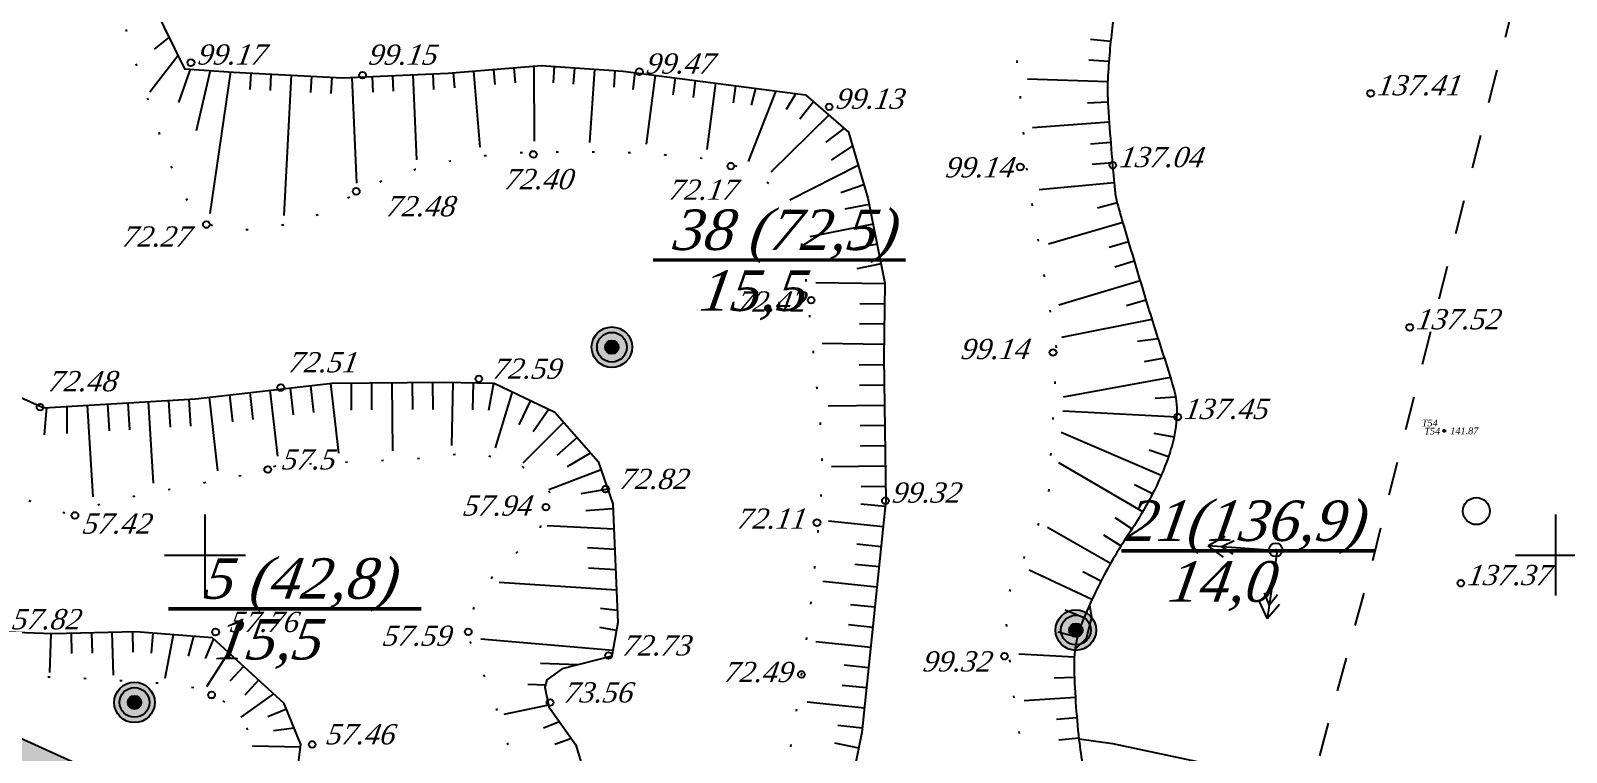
# Model space of a CAD drawing. Header units: millimetres. Extents: x 1400 to 4853, y -623 to 1865.
# Drawn here: x 3012.6 to 3080.8, y 1664.5 to 1696.6 of the extents above; entities that cross this region are included whole.
import ezdxf
from ezdxf.enums import TextEntityAlignment as Align

# ---------------------------------------------------------------- set-up
doc = ezdxf.new("R2010")
doc.units = ezdxf.units.MM
doc.set_wipeout_variables(frame=1)
doc.linetypes.add('ADOT1', pattern=[1.6, 0.1, -1.5])
doc.linetypes.add('AHIDDEN2', pattern=[3, 1.5, -1.5])
for name, color, linetype in [('01_Горизонт_44', 7, 'Continuous'), ('01_Горизонт_58', 7, 'Continuous'), ('01_Горизонт_72', 7, 'Continuous'), ('01_Горизонт_86', 7, 'Continuous'), ('01_Північ', 7, 'Continuous'), ('02_Горизонт_100', 7, 'Continuous'), ('02_Горизонт_112', 7, 'Continuous'), ('CONT-MNR', 7, 'Continuous'), ('NOMERA', 7, 'Continuous'), ('ВЫСОТЫ', 7, 'Continuous'), ('кресты', 7, 'Continuous'), ('НАДЗЕМКА', 7, 'Continuous'), ('НОМЕРА', 7, 'Continuous'), ('ПИКЕТЫ', 7, 'Continuous'), ('РАСТИТ', 7, 'Continuous'), ('Скважины', 7, 'Continuous'), ('ТОЧКИ', 7, 'Continuous')]:
    doc.layers.add(name, color=color, linetype=linetype)
doc.styles.add('russ', font='timesi.ttf')
doc.styles.add('universw', font='timesi.ttf', dxfattribs={"oblique": 10})

# ---------------------------------------------------------------- blocks, each defined once
blk = doc.blocks.new('A$C29341465')
at = {"color": 0, "linetype": 'ByBlock', "lineweight": -2}
for p, q in [((0.5, 1.2), (0, 1.2)), ((1.2, 2), (1.2, 2.5)), ((1.2, 0.5), (1.2, 0)), ((2, 1.2), (2.5, 1.2))]:
    blk.add_line(p, q, dxfattribs=at)
blk.add_circle((1.2, 1.2), 0.75, dxfattribs=at)
blk = doc.blocks.new('point_s')
at = {"color": 0, "xscale": 0.2, "yscale": 0.2, "zscale": 0.2}
blk.add_blockref('A$C29341465', (-0.25, -0.25), dxfattribs=at)
at = {"layer": 'NOMERA', "color": 1, "style": 'russ'}
blk.add_attdef('NN', text='', height=1, dxfattribs=at).set_placement((-2.16, 0.35), align=Align.BOTTOM_CENTER)
at = {"layer": 'ВЫСОТЫ', "color": 1, "style": 'russ'}
blk.add_attdef('H_VER', (0.88, -0.52), '', height=1, dxfattribs=at)
at = {"layer": 'ВЫСОТЫ', "color": 0, "style": 'russ'}
blk.add_attdef('H_ZEM', (1.19, -1.98), '', height=1, dxfattribs=at)
at = {"layer": 'НОМЕРА', "color": 1, "linetype": 'Continuous', "style": 'russ'}
blk.add_attdef('NAZV', text='', height=1, dxfattribs=at).set_placement((-0.62, -0.07), align=Align.MIDDLE_RIGHT)
at = {"layer": 'ТОЧКИ', "style": 'russ'}
for tag, p in [('T_ST--T_OR', (-0.02, -4.67)), ('H_ST-I-Z', (-0.02, -7.21)), ('S-G_UG-V_UG-V', (0.02, -9.54))]:
    blk.add_attdef(tag, text='', height=1, dxfattribs=at).set_placement(p, align=Align.CENTER)
blk = doc.blocks.new('108')
at = {"color": 0, "linetype": 'Continuous', "lineweight": 0}
blk.add_wipeout([(0.51, -0.12), (0.52, -0.06), (0.52, -0.01), (0.52, 0.05), (0.51, 0.1), (0.5, 0.15), (0.48, 0.2), (0.45, 0.25), (0.42, 0.3), (0.39, 0.34), (0.35, 0.38), (0.31, 0.42), (0.26, 0.45), (0.22, 0.47), (0.17, 0.49), (0.11, 0.51), (0.06, 0.52), (0.01, 0.52), (-0.05, 0.52), (-0.1, 0.51), (-0.15, 0.5), (-0.21, 0.48), (-0.25, 0.45), (-0.3, 0.42), (-0.34, 0.39), (-0.38, 0.35), (-0.42, 0.31), (-0.45, 0.26), (-0.47, 0.22), (-0.49, 0.17), (-0.51, 0.11), (-0.52, 0.06), (-0.52, 0.01), (-0.52, -0.05), (-0.51, -0.1), (-0.5, -0.15), (-0.48, -0.21), (-0.45, -0.25), (-0.42, -0.3), (-0.39, -0.34), (-0.35, -0.38), (-0.31, -0.42), (-0.27, -0.45), (-0.22, -0.47), (-0.17, -0.49), (-0.12, -0.51), (-0.06, -0.52), (-0.01, -0.52), (0.05, -0.52), (0.1, -0.51), (0.15, -0.5), (0.2, -0.48), (0.25, -0.45), (0.3, -0.42), (0.34, -0.39), (0.38, -0.35), (0.42, -0.31), (0.45, -0.27), (0.47, -0.22), (0.49, -0.17)], dxfattribs=at)
at = {"linetype": 'Continuous'}
h = blk.add_hatch(color=0, dxfattribs=at)
edge = h.paths.add_edge_path()
edge.add_arc((0, 0), 0.0196, 0, 360)
at = {"color": 0, "linetype": 'Continuous'}
for radius in [0.5, 0.0196]:
    blk.add_circle((0, 0), radius, dxfattribs=at)
blk = doc.blocks.new('115_3')
at = {"color": 0, "linetype": 'Continuous'}
for p, q in [((0, 0), (5.1, 0)), ((3.22, 0.49), (4.1, 0)), ((3.22, -0.49), (4.1, 0)), ((3.91, 0.76), (5.1, 0)), ((3.91, -0.76), (5.1, 0))]:
    blk.add_line(p, q, dxfattribs=at)
blk = doc.blocks.new('372')
blk.add_circle((0, 0), 1)
blk = doc.blocks.new('368')
at = {"color": 0, "linetype": 'Continuous'}
blk.add_blockref('372', (0, 0), dxfattribs=at)

msp = doc.modelspace()

# ---------------------------------------------------------------- hatches: boundary and pattern name
at = {"linetype": 'Continuous', "lineweight": 50}
msp.add_hatch(color=4, dxfattribs=at).paths.add_polyline_path([(3008.2543, 1666.9347), (3008.2723, 1662.4107), (3012.0793, 1659.5427), (3015.6073, 1654.6827), (3021.5683, 1657.4997), (3017.1733, 1662.8937)])
at = {"layer": 'Скважины', "linetype": 'Continuous'}
for color, points in [(3, [(3039.3317, 1682.5509, 1), (3037.5317, 1682.5509, 1)]), (3, [(3038.7317, 1682.5509, 1), (3038.1317, 1682.5509, 1)]), (0, [(3059.9395, 1669.9742, 1), (3058.1395, 1669.9742, 1)]), (7, [(3059.3395, 1669.9742, 1), (3058.7395, 1669.9742, 1)]), (5, [(3018.1295, 1666.7602, 1), (3016.3295, 1666.7602, 1)]), (5, [(3016.9295, 1666.7602, 1), (3017.5295, 1666.7602, 1)])]:
    msp.add_hatch(color=color, dxfattribs=at).paths.add_polyline_path(points)

# ---------------------------------------------------------------- linework, layer by layer
at = {"color": 3, "linetype": 'Continuous'}
msp.add_lwpolyline([(3008.2543, 1666.9347), (3008.2723, 1662.4107), (3012.0793, 1659.5427), (3015.6073, 1654.6827), (3021.5683, 1657.4997), (3017.1733, 1662.8937), (3008.2543, 1666.9347)], dxfattribs=at)
at = {"layer": '01_Горизонт_44', "linetype": 'Continuous'}
for p, q in [((3013.5101, 1669.815), (3013.4475, 1668.0931)), ((3014.4166, 1669.8316), (3014.4388, 1668.9319)), ((3015.3231, 1669.854), (3015.3453, 1668.9543)), ((3016.2296, 1669.8763), (3016.2768, 1667.9645)), ((3017.1361, 1669.8987), (3017.1583, 1668.999)), ((3018.0404, 1669.8418), (3017.9687, 1668.9447)), ((3018.9444, 1669.7695), (3018.5832, 1667.8225)), ((3019.8483, 1669.6973), (3019.619, 1668.8127)), ((3020.736, 1669.5879), (3020.3665, 1668.7056)), ((3021.4043, 1668.9751), (3020.4291, 1667.4547)), ((3022.0727, 1668.3622), (3021.4645, 1667.6989)), ((3022.7411, 1667.7494), (3022.1328, 1667.086)), ((3023.4094, 1667.1366), (3021.9594, 1666.1049)), ((3023.979, 1666.4549), (3023.1465, 1666.113)), ((3024.3235, 1665.616), (3023.397, 1665.503)), ((3024.6028, 1664.7686), (3022.4732, 1664.8215))]:
    msp.add_line(p, q, dxfattribs=at)
at = {"layer": '01_Горизонт_44', "linetype": 'Continuous', "flags": 128}
msp.add_lwpolyline([(3018.6345, 1640.2031), (3020.5868, 1641.5014), (3021.6929, 1642.9901), (3022.799, 1646.2158), (3022.889, 1651.1803), (3022.9467, 1654.2346), (3023.9271, 1659.5364), (3024.6192, 1664.8958), (3023.874, 1666.7106), (3020.69, 1669.63), (3017.2832, 1669.9023), (3013.6037, 1669.8116), (3011.1053, 1669.9023), (3008.3798, 1670.8555), (3005.8815, 1672.2626)], dxfattribs=at)
at = {"layer": '01_Горизонт_44', "linetype": 'ADOT1', "flags": 128}
msp.add_lwpolyline([(3004.6096, 1670.447), (3006.6991, 1668.6314), (3008.6978, 1667.8598), (3013.8308, 1667.9052), (3018.9185, 1667.5875), (3020.7809, 1667.2697), (3022.2799, 1665.5449), (3022.1436, 1661.2782), (3020.8669, 1653.8787), (3019.9957, 1648.2923), (3019.3422, 1644.8824), (3018.2701, 1643.5772), (3016.8249, 1642.5743)], dxfattribs=at)
at = {"layer": '01_Горизонт_44', "color": 7, "linetype": 'Continuous'}
for centre in [(3020.8333, 1669.8897), (3020.6533, 1667.0921), (3025.1203, 1664.8947)]:
    msp.add_circle(centre, 0.15, dxfattribs=at)
at = {"layer": '01_Горизонт_58', "color": 0, "linetype": 'Continuous'}
for p, q in [((3022.3463, 1680.5316), (3022.4815, 1679.3393)), ((3023.245, 1680.6335), (3023.5764, 1677.7108)), ((3024.1438, 1680.7354), (3024.279, 1679.543)), ((3025.0426, 1680.8373), (3025.1778, 1679.6449)), ((3025.9414, 1680.9392), (3026.293, 1677.837)), ((3026.8454, 1680.9549), (3026.8564, 1679.7549)), ((3027.7499, 1680.9632), (3027.7609, 1679.7632)), ((3028.6544, 1680.9715), (3028.6821, 1677.9486)), ((3029.5589, 1680.9797), (3029.5699, 1679.7798)), ((3030.4633, 1680.988), (3030.4743, 1679.7881)), ((3031.3678, 1680.9854), (3031.3093, 1678.1776)), ((3032.2721, 1680.9666), (3032.2471, 1679.7669)), ((3033.1764, 1680.9478), (3032.9567, 1679.7356)), ((3033.9962, 1680.5708), (3033.2487, 1678.075)), ((3013.3281, 1679.8661), (3013.2155, 1678.6573)), ((3014.231, 1679.9197), (3014.2263, 1678.7173)), ((3015.134, 1679.9733), (3015.3757, 1675.9029)), ((3016.0369, 1680.027), (3016.108, 1678.8291)), ((3016.9398, 1680.0806), (3017.011, 1678.8827)), ((3017.8428, 1680.1342), (3018.0584, 1676.5037)), ((3018.7457, 1680.1879), (3018.8168, 1678.99)), ((3019.6486, 1680.2415), (3019.7198, 1679.0436)), ((3020.5487, 1680.3278), (3020.919, 1677.0617)), ((3021.4475, 1680.4297), (3021.5827, 1679.2374)), ((3034.8136, 1680.1833), (3034.2995, 1679.099)), ((3036.3008, 1679.2133), (3034.4847, 1677.3891)), ((3035.6309, 1679.7958), (3034.9396, 1678.7955)), ((3036.8968, 1678.5329), (3035.9941, 1677.7422)), ((3037.4928, 1677.8524), (3036.4468, 1677.2254)), ((3037.9557, 1677.095), (3035.6334, 1676.2055)), ((3038.2483, 1676.2391), (3037.053, 1676.026)), ((3038.4785, 1675.3714), (3037.2813, 1675.281)), ((3038.5187, 1674.4678), (3035.5531, 1674.6171)), ((3038.559, 1673.5642), (3037.3546, 1673.6359)), ((3038.5992, 1672.6605), (3037.3948, 1672.7336)), ((3038.6395, 1671.7569), (3033.423, 1672.0923)), ((3038.6797, 1670.8533), (3037.9253, 1670.9354)), ((3038.6373, 1669.9553), (3037.8994, 1670.0896)), ((3038.4753, 1669.0654), (3032.6161, 1669.5698)), ((3036.926, 1668.4341), (3035.2656, 1668.4832)), ((3035.4775, 1667.5257), (3034.7059, 1667.5553)), ((3035.6196, 1666.6422), (3033.6321, 1666.2234)), ((3036.1119, 1665.8902), (3035.3923, 1665.6096)), ((3036.6323, 1665.1504), (3035.8983, 1664.8903))]:
    msp.add_line(p, q, dxfattribs=at)
at = {"layer": '01_Горизонт_58', "color": 0, "linetype": 'ADOT1', "flags": 128}
msp.add_lwpolyline([(3016.3038, 1588.8576), (3016.7209, 1591.913), (3018.0834, 1597.4128), (3019.6981, 1603.2652), (3020.3098, 1605.3485), (3022.8759, 1613.9555), (3024.7229, 1619.5617), (3025.8595, 1626.8), (3027.2858, 1633.8589), (3028.8486, 1640.7425), (3032.1966, 1651.0716), (3033.3332, 1655.6843), (3034.1147, 1660.0841), (3034.2567, 1663.5614), (3033.1214, 1667.0736), (3031.9848, 1669.8412), (3032.411, 1671.3314), (3033.4056, 1672.7507), (3035.1815, 1674.241), (3035.6788, 1676.0861), (3034.258, 1677.4344), (3032.1979, 1677.8602), (3029.7116, 1677.5763), (3023.6023, 1677.2924), (3022.1105, 1676.8667), (3016.9957, 1675.8732), (3014.1369, 1675.1751), (3011.4374, 1676.0976), (3008.4538, 1678.7233), (3006.1096, 1681.7748), (3003.6232, 1686.8842), (3001.9893, 1689.9357), (2996.697, 1699.4449), (2994.921, 1702.3544), (2995.4181, 1707.5487)], dxfattribs=at)
at = {"layer": '01_Горизонт_58', "color": 0, "linetype": 'Continuous', "flags": 128}
msp.add_lwpolyline([(3011.4216, 1680.6588), (3013.2053, 1679.8588), (3019.9399, 1680.2588), (3026.0124, 1680.9472), (3031.004, 1680.993), (3033.2021, 1680.9472), (3035.904, 1679.6663), (3037.8274, 1677.4705), (3038.4685, 1675.5948), (3038.7035, 1670.319), (3038.4288, 1668.8094), (3036.2306, 1668.2604), (3035.5437, 1667.7572), (3035.4521, 1667.437), (3035.6353, 1666.5678), (3036.8259, 1664.8751), (3037.6069, 1662.2583), (3037.4237, 1660.4285), (3032.2957, 1640.9091), (3031.2703, 1636.8545), (3028.7175, 1623.2279), (3024.9007, 1609.2169), (3019.6975, 1596.7844)], dxfattribs=at)
at = {"layer": '01_Горизонт_58', "color": 7, "linetype": 'Continuous'}
for centre in [(3032.5213, 1681.1457), (3023.7232, 1680.7553), (3013.0363, 1679.8827), (3023.1463, 1677.1137), (3038.1553, 1676.2437), (3014.5843, 1675.0737), (3035.5033, 1675.4397), (3032.0533, 1669.8957), (3038.2873, 1668.8457), (3035.6863, 1666.7547)]:
    msp.add_circle(centre, 0.15, dxfattribs=at)
at = {"layer": '01_Горизонт_72', "linetype": 'Continuous'}
for p, q in [((3018.769, 1696.3274), (3018.0964, 1695.7973)), ((3019.1661, 1695.5194), (3017.9035, 1693.8841)), ((3019.6964, 1694.9096), (3019.1868, 1693.4222)), ((3020.5945, 1694.847), (3019.9738, 1692.1733)), ((3033.1775, 1694.8966), (3033.2343, 1694.2301)), ((3034.0745, 1694.9731), (3034.1314, 1694.3066)), ((3034.9715, 1695.0496), (3034.986, 1691.7056)), ((3035.8692, 1695.0378), (3035.8183, 1694.3037)), ((3036.7673, 1694.9755), (3036.7164, 1694.2414)), ((3037.6655, 1694.9132), (3037.4386, 1691.6437)), ((3038.5636, 1694.8509), (3038.5123, 1694.1117)), ((3021.4925, 1694.7844), (3020.5715, 1688.4995)), ((3022.3915, 1694.7353), (3022.3536, 1694.0078)), ((3023.2905, 1694.6885), (3023.2527, 1693.961)), ((3024.1896, 1694.6417), (3023.865, 1688.4034)), ((3025.0886, 1694.595), (3025.0508, 1693.8675)), ((3025.9877, 1694.5482), (3025.9498, 1693.8207)), ((3026.8869, 1694.541), (3027.0886, 1689.8461)), ((3027.7863, 1694.5797), (3027.8158, 1693.893)), ((3028.6858, 1694.6183), (3028.7153, 1693.9316)), ((3029.5852, 1694.657), (3029.7474, 1690.8829)), ((3030.4846, 1694.6956), (3030.5141, 1694.0089)), ((3031.3835, 1694.7437), (3031.4403, 1694.0771)), ((3032.2805, 1694.8202), (3032.5683, 1691.4449)), ((3039.4585, 1694.7563), (3039.3597, 1694.001)), ((3040.3511, 1694.6397), (3039.9501, 1691.5716)), ((3041.2438, 1694.523), (3041.1451, 1693.7676)), ((3042.1365, 1694.4063), (3042.0377, 1693.6509)), ((3043.0292, 1694.2896), (3042.6438, 1691.3414)), ((3043.9218, 1694.173), (3043.8231, 1693.4176)), ((3045.7072, 1693.9396), (3044.4795, 1690.8106)), ((3044.8145, 1694.0563), (3044.6231, 1693.313)), ((3046.5998, 1693.8229), (3046.1686, 1693.111)), ((3048.0614, 1692.869), (3045.4993, 1690.3324)), ((3047.3814, 1693.4589), (3046.7832, 1692.682)), ((3048.7415, 1692.2791), (3047.9388, 1691.6585)), ((3049.1213, 1691.4964), (3048.1713, 1690.8662)), ((3049.3748, 1690.6325), (3046.3317, 1689.0851)), ((3049.6283, 1689.7687), (3048.5989, 1689.4088)), ((3049.8572, 1688.8988), (3048.7842, 1688.684)), ((3050.0339, 1688.016), (3047.2262, 1687.4539)), ((3050.2106, 1687.1333), (3049.1377, 1686.9185)), ((3050.3874, 1686.2505), (3049.3144, 1686.0357)), ((3050.5567, 1685.3671), (3047.4922, 1685.4136)), ((3050.5431, 1684.4669), (3049.4503, 1684.4835)), ((3050.5294, 1683.5668), (3049.4367, 1683.5833)), ((3050.5158, 1682.6666), (3047.767, 1682.7083)), ((3050.5115, 1681.7664), (3049.4174, 1681.7498)), ((3050.5252, 1680.8663), (3049.431, 1680.8497)), ((3050.5388, 1679.9661), (3048.046, 1679.9283)), ((3050.5525, 1679.0659), (3049.4584, 1679.0493)), ((3050.5662, 1678.1658), (3049.472, 1678.1492)), ((3050.5798, 1677.2656), (3048.1929, 1677.2294)), ((3050.5935, 1676.3654), (3049.4994, 1676.3488)), ((3050.5757, 1675.4667), (3049.4949, 1675.5786)), ((3050.4829, 1674.5712), (3048.0589, 1674.8222)), ((3050.3902, 1673.6757), (3049.3094, 1673.7876)), ((3050.2975, 1672.7802), (3049.2167, 1672.8922)), ((3050.2047, 1671.8848), (3047.8025, 1672.1335)), ((3050.112, 1670.9893), (3049.0312, 1671.1012)), ((3050.0193, 1670.0938), (3048.9385, 1670.2057)), ((3049.9266, 1669.1983), (3047.4872, 1669.4509)), ((3049.8338, 1668.3028), (3048.753, 1668.4148)), ((3049.7411, 1667.4074), (3048.6603, 1667.5193)), ((3049.6484, 1666.5119), (3047.113, 1666.7744)), ((3049.5556, 1665.6164), (3048.4748, 1665.7283)), ((3049.3951, 1664.7313), (3048.3409, 1664.9457))]:
    msp.add_line(p, q, dxfattribs=at)
at = {"layer": '01_Горизонт_72', "linetype": 'Continuous', "flags": 128}
msp.add_lwpolyline([(3014.2618, 1706.9786), (3015.0959, 1706.0739), (3015.8371, 1704.9756), (3016.6524, 1702.162), (3018.0955, 1697.6979), (3019.4576, 1694.9263), (3021.6267, 1694.7751), (3026.4695, 1694.5231), (3031.1609, 1694.7247), (3035.2975, 1695.0774), (3038.9296, 1694.8255), (3047.0261, 1693.7672), (3048.943, 1692.1042), (3049.8006, 1689.1814), (3050.5573, 1685.4019), (3050.5068, 1682.076), (3050.6031, 1675.7317), (3049.5355, 1665.4219), (3047.6849, 1656.3209), (3046.8975, 1653.3009)], dxfattribs=at)
at = {"layer": '01_Горизонт_72', "color": 7, "linetype": 'Continuous'}
for centre in [(3019.7371, 1695.1986), (3039.651, 1694.7969), (3027.3598, 1694.6413), (3048.0844, 1693.2325), (3034.9448, 1691.1209), (3043.7147, 1690.6003), (3027.0773, 1689.4774), (3020.4236, 1688.0001), (3047.2821, 1684.6424), (3050.5819, 1675.7244), (3047.5426, 1674.7513), (3046.8495, 1668.0053)]:
    msp.add_circle(centre, 0.15, dxfattribs=at)
at = {"layer": '01_Горизонт_86', "linetype": 'Continuous'}
for p, q in [((3018.769, 1696.3274), (3018.0964, 1695.7973)), ((3019.1661, 1695.5194), (3017.9035, 1693.8841)), ((3019.6964, 1694.9096), (3019.1868, 1693.4222)), ((3020.5945, 1694.847), (3019.9738, 1692.1733)), ((3033.1775, 1694.8966), (3033.2343, 1694.2301)), ((3034.0745, 1694.9731), (3034.1314, 1694.3066)), ((3034.9715, 1695.0496), (3034.986, 1691.7056)), ((3035.8692, 1695.0378), (3035.8183, 1694.3037)), ((3036.7673, 1694.9755), (3036.7164, 1694.2414)), ((3037.6655, 1694.9132), (3037.4386, 1691.6437)), ((3038.5636, 1694.8509), (3038.5123, 1694.1117)), ((3021.4925, 1694.7844), (3020.5715, 1688.4995)), ((3022.3915, 1694.7353), (3022.3536, 1694.0078)), ((3023.2905, 1694.6885), (3023.2527, 1693.961)), ((3024.1896, 1694.6417), (3023.865, 1688.4034)), ((3025.0886, 1694.595), (3025.0508, 1693.8675)), ((3025.9877, 1694.5482), (3025.9498, 1693.8207)), ((3026.8869, 1694.541), (3027.0886, 1689.8461)), ((3027.7863, 1694.5797), (3027.8158, 1693.893)), ((3028.6858, 1694.6183), (3028.7153, 1693.9316)), ((3029.5852, 1694.657), (3029.7474, 1690.8829)), ((3030.4846, 1694.6956), (3030.5141, 1694.0089)), ((3031.3835, 1694.7437), (3031.4403, 1694.0771)), ((3032.2805, 1694.8202), (3032.5683, 1691.4449)), ((3039.4585, 1694.7563), (3039.3597, 1694.001)), ((3040.3511, 1694.6397), (3039.9501, 1691.5716)), ((3041.2438, 1694.523), (3041.1451, 1693.7676)), ((3042.1365, 1694.4063), (3042.0377, 1693.6509)), ((3043.0292, 1694.2896), (3042.6438, 1691.3414)), ((3043.9218, 1694.173), (3043.8231, 1693.4176)), ((3045.7072, 1693.9396), (3044.4795, 1690.8106)), ((3044.8145, 1694.0563), (3044.6231, 1693.313)), ((3046.5998, 1693.8229), (3046.1686, 1693.111)), ((3048.0614, 1692.869), (3045.4993, 1690.3324)), ((3047.3814, 1693.4589), (3046.7832, 1692.682)), ((3048.7415, 1692.2791), (3047.9388, 1691.6585)), ((3049.1213, 1691.4964), (3048.1713, 1690.8662)), ((3049.3748, 1690.6325), (3046.3317, 1689.0851)), ((3049.6283, 1689.7687), (3048.5989, 1689.4088)), ((3049.8572, 1688.8988), (3048.7842, 1688.684)), ((3050.0339, 1688.016), (3047.2262, 1687.4539)), ((3050.2106, 1687.1333), (3049.1377, 1686.9185)), ((3050.3874, 1686.2505), (3049.3144, 1686.0357)), ((3050.5567, 1685.3671), (3047.4922, 1685.4136)), ((3050.5431, 1684.4669), (3049.4503, 1684.4835)), ((3050.5294, 1683.5668), (3049.4367, 1683.5833)), ((3050.5158, 1682.6666), (3047.767, 1682.7083)), ((3050.5115, 1681.7664), (3049.4174, 1681.7498)), ((3050.5252, 1680.8663), (3049.431, 1680.8497)), ((3050.5388, 1679.9661), (3048.046, 1679.9283)), ((3050.5525, 1679.0659), (3049.4584, 1679.0493)), ((3050.5662, 1678.1658), (3049.472, 1678.1492)), ((3050.5798, 1677.2656), (3048.1929, 1677.2294)), ((3050.5935, 1676.3654), (3049.4994, 1676.3488)), ((3050.5757, 1675.4667), (3049.4949, 1675.5786)), ((3050.4829, 1674.5712), (3048.0589, 1674.8222)), ((3050.3902, 1673.6757), (3049.3094, 1673.7876)), ((3050.2975, 1672.7802), (3049.2167, 1672.8922)), ((3050.2047, 1671.8848), (3047.8025, 1672.1335)), ((3050.112, 1670.9893), (3049.0312, 1671.1012)), ((3050.0193, 1670.0938), (3048.9385, 1670.2057)), ((3049.9266, 1669.1983), (3047.4872, 1669.4509)), ((3049.8338, 1668.3028), (3048.753, 1668.4148)), ((3049.7411, 1667.4074), (3048.6603, 1667.5193)), ((3049.6484, 1666.5119), (3047.113, 1666.7744)), ((3049.5556, 1665.6164), (3048.4748, 1665.7283)), ((3049.3951, 1664.7313), (3048.3409, 1664.9457))]:
    msp.add_line(p, q, dxfattribs=at)
at = {"layer": '01_Горизонт_86', "linetype": 'Continuous', "flags": 128}
msp.add_lwpolyline([(3014.2618, 1706.9786), (3015.0959, 1706.0739), (3015.8371, 1704.9756), (3016.6524, 1702.162), (3018.0955, 1697.6979), (3019.4576, 1694.9263), (3021.6267, 1694.7751), (3026.4695, 1694.5231), (3031.1609, 1694.7247), (3035.2975, 1695.0774), (3038.9296, 1694.8255), (3047.0261, 1693.7672), (3048.943, 1692.1042), (3049.8006, 1689.1814), (3050.5573, 1685.4019), (3050.5068, 1682.076), (3050.6031, 1675.7317), (3049.5355, 1665.4219), (3047.6849, 1656.3209), (3046.8975, 1653.3009)], dxfattribs=at)
at = {"layer": '01_Горизонт_86', "linetype": 'ADOT1', "flags": 128}
msp.add_lwpolyline([(3044.3426, 1653.7807, 0.0020134), (3044.7007, 1655.312, 0.0089126), (3044.774, 1655.6597, 0.0048449), (3045.8016, 1661.2952, 0.0050339), (3046.6831, 1666.7378, 0.0183134), (3047.7093, 1675.7081, 0.0439116), (3047.6697, 1679.4794, 0.0003073), (3047.5293, 1680.8953, 0.0001973), (3047.3083, 1683.1, 0.000379), (3047.1646, 1684.5175, 0.0002643), (3046.956, 1686.5494, 0.0905494), (3046.3364, 1688.6763, 0.1225295), (3045.2647, 1689.9284, 0.0745393), (3043.9445, 1690.5995, 0.0582693), (3042.0936, 1690.9844, 0.0051551), (3040.0301, 1691.1463, 0.0102771), (3038.993, 1691.1956, 0.0067247), (3036.4878, 1691.2293, 0.0090382), (3034.6239, 1691.1956, 0.0202118), (3032.9071, 1691.0639, 0.0183197), (3031.03, 1690.7732, 0.0277738), (3029.6292, 1690.4218, 0.0213223), (3027.8589, 1689.7877, 0.0531839), (3026.5811, 1689.1014, -0.0509763), (3025.2515, 1688.3797, -0.0411602), (3024.4086, 1688.1068, -0.023055), (3022.8555, 1687.8166, -0.0749534), (3021.0907, 1687.8359, -0.1437747), (3020.2482, 1688.2389, -0.0807594), (3019.5872, 1689.0599, -0.0431692), (3018.7683, 1690.8436, -0.0064624), (3017.5098, 1694.5037, -0.0125972), (3016.9361, 1696.4049, -0.0048742), (3016.3235, 1698.7253, 0.0049618), (3015.7213, 1701.0046, 0.0091363), (3014.8568, 1703.9393, 0.0755264), (3014.693, 1704.2735, 0.0018486), (3014.5758, 1704.4412, 0.0010531), (3014.3684, 1704.7344, 0.0007081), (3014.2993, 1704.8313, 0.00018), (3014.0267, 1705.2123, 0.0492161), (3013.7312, 1705.5493, 0.0324442), (3013.2066, 1705.9803)], format="xyb", dxfattribs=at)
at = {"layer": '01_Горизонт_86', "color": 7, "linetype": 'Continuous'}
for centre in [(3019.7371, 1695.1986), (3039.651, 1694.7969), (3027.3598, 1694.6413), (3048.0844, 1693.2325), (3034.9448, 1691.1209), (3043.7147, 1690.6003), (3027.0773, 1689.4774), (3020.4236, 1688.0001), (3047.2821, 1684.6424), (3050.5819, 1675.7244), (3047.5426, 1674.7513), (3046.8495, 1668.0053)]:
    msp.add_circle(centre, 0.15, dxfattribs=at)
at = {"layer": '01_Північ', "linetype": 'AHIDDEN2', "flags": 128}
msp.add_lwpolyline([(3128.0151, 1607.5797), (3120.4457, 1609.0592), (3110.5727, 1610.4564), (3100.5351, 1612.4289), (3094.529, 1614.0727), (3089.0522, 1615.4615), (3080.7643, 1623.2149), (3070.3802, 1629.9189), (3064.2068, 1634.7074), (3063.5531, 1635.2153), (3064.8604, 1642.1078), (3068.1133, 1657.9445), (3071.9456, 1671.9814), (3078.3015, 1697.0208), (3084.2395, 1715.409)], dxfattribs=at)
at = {"layer": '02_Горизонт_100', "color": 0, "linetype": 'Continuous'}
for p, q in [((3060.5864, 1696.1428), (3059.691, 1696.234)), ((3060.5069, 1695.2453), (3059.6094, 1695.3129)), ((3060.4532, 1694.346), (3056.8907, 1694.4622)), ((3060.46, 1693.4452), (3059.561, 1693.4024)), ((3060.5201, 1692.5462), (3057.1071, 1692.2994)), ((3060.588, 1691.6478), (3059.6908, 1691.577)), ((3060.6617, 1690.7498), (3059.765, 1690.6732)), ((3060.7413, 1689.8523), (3057.4131, 1689.5463)), ((3060.873, 1688.9625), (3060.0047, 1688.7257)), ((3061.1196, 1688.0959), (3057.8213, 1687.1306)), ((3061.3758, 1687.2321), (3060.5133, 1686.9751)), ((3061.6337, 1686.3688), (3060.7716, 1686.1105)), ((3061.8929, 1685.5058), (3058.2812, 1684.4178)), ((3062.1535, 1684.6433), (3061.2921, 1684.3824)), ((3062.418, 1683.782), (3058.4069, 1682.9886)), ((3062.6896, 1682.9229), (3061.7846, 1682.7981)), ((3062.9679, 1682.066), (3062.0772, 1681.8947)), ((3063.2366, 1681.206), (3058.4695, 1680.332)), ((3063.4692, 1680.3361), (3062.5653, 1680.2707)), ((3063.5187, 1679.4386), (3058.4684, 1679.7124)), ((3062.8255, 1676.8411), (3058.3878, 1678.756)), ((3063.3999, 1678.5463), (3062.5151, 1678.7129)), ((3063.1521, 1677.6806), (3062.3006, 1677.9721)), ((3062.0092, 1675.2358), (3058.2896, 1677.4073)), ((3062.4412, 1676.0264), (3061.6395, 1676.4353)), ((3060.5826, 1672.9406), (3057.7746, 1674.5339)), ((3061.5331, 1674.471), (3060.7829, 1674.968)), ((3061.0428, 1673.7151), (3060.2784, 1674.1902)), ((3059.7565, 1671.3396), (3056.966, 1672.643)), ((3060.1537, 1672.1483), (3059.3538, 1672.5608)), ((3059.3913, 1670.516), (3058.5616, 1670.8646)), ((3059.1044, 1669.6628), (3058.2323, 1669.8854)), ((3058.9672, 1668.7737), (3056.5071, 1668.9079)), ((3058.976, 1667.873), (3058.0765, 1667.8424)), ((3059.0181, 1666.973), (3056.7394, 1666.8371)), ((3059.0833, 1666.0744), (3058.1865, 1665.9979)), ((3059.1713, 1665.1777), (3058.2769, 1665.0783))]:
    msp.add_line(p, q, dxfattribs=at)
at = {"layer": '02_Горизонт_100', "color": 0, "linetype": 'ADOT1', "flags": 128}
msp.add_lwpolyline([(2983.0989, 1520.222), (2992.3901, 1524.2182), (3000.5198, 1528.0855), (3008.1334, 1531.4372), (3012.5209, 1533.8864), (3016.3922, 1536.8514), (3018.8441, 1540.4609), (3022.9735, 1554.8988), (3025.2962, 1563.0201), (3026.7157, 1569.5945), (3032.2001, 1586.2239), (3034.781, 1593.7007), (3037.749, 1602.4666), (3039.7492, 1611.7481), (3041.5558, 1618.8381), (3044.0076, 1624.3812), (3045.8142, 1629.4087), (3047.7499, 1634.823), (3051.4276, 1644.8779), (3054.0085, 1652.4836), (3056.2022, 1657.64), (3057.2346, 1661.7651), (3056.4603, 1665.7614), (3056.2022, 1667.695), (3055.8796, 1671.1756), (3057.8153, 1675.6874), (3058.2024, 1682.3907), (3056.912, 1689.9964), (3056.3091, 1696.611)], dxfattribs=at)
at = {"layer": '02_Горизонт_100', "color": 30, "linetype": 'Continuous', "flags": 128}
msp.add_lwpolyline([(3059.0716, 1669.1896), (3059.516, 1669.6103), (3059.7499, 1670.5451), (3059.6563, 1671.0826)], dxfattribs=at)
at = {"layer": '02_Горизонт_100', "color": 7, "linetype": 'Continuous'}
for centre in [(3060.6844, 1690.6384), (3056.5719, 1690.5605), (3058.0252, 1682.3122), (3063.5624, 1679.4454), (3059.1681, 1669.9228), (3055.872, 1668.8121)]:
    msp.add_circle(centre, 0.15, dxfattribs=at)
at = {"layer": '02_Горизонт_112', "color": 0, "linetype": 'Continuous'}
for p, q in [((3060.5864, 1696.1428), (3059.691, 1696.234)), ((3060.5069, 1695.2453), (3059.6094, 1695.3129)), ((3060.4532, 1694.346), (3056.8907, 1694.4622)), ((3060.46, 1693.4452), (3059.561, 1693.4024)), ((3060.5201, 1692.5462), (3057.1071, 1692.2994)), ((3060.588, 1691.6478), (3059.6908, 1691.577)), ((3060.6617, 1690.7498), (3059.765, 1690.6732)), ((3060.7413, 1689.8523), (3057.4131, 1689.5463)), ((3060.873, 1688.9625), (3060.0047, 1688.7257)), ((3061.1196, 1688.0959), (3057.8213, 1687.1306)), ((3061.3758, 1687.2321), (3060.5133, 1686.9751)), ((3061.6337, 1686.3688), (3060.7716, 1686.1105)), ((3061.8929, 1685.5058), (3058.2812, 1684.4178)), ((3062.1535, 1684.6433), (3061.2921, 1684.3824)), ((3062.418, 1683.782), (3058.4069, 1682.9886)), ((3062.6896, 1682.9229), (3061.7846, 1682.7981)), ((3062.9679, 1682.066), (3062.0772, 1681.8947)), ((3063.2366, 1681.206), (3058.4695, 1680.332)), ((3063.4692, 1680.3361), (3062.5653, 1680.2707)), ((3063.5187, 1679.4386), (3058.4684, 1679.7124)), ((3062.8255, 1676.8411), (3058.3878, 1678.756)), ((3063.3999, 1678.5463), (3062.5151, 1678.7129)), ((3063.1521, 1677.6806), (3062.3006, 1677.9721)), ((3062.0092, 1675.2358), (3058.2896, 1677.4073)), ((3062.4412, 1676.0264), (3061.6395, 1676.4353)), ((3060.5826, 1672.9406), (3057.7746, 1674.5339)), ((3061.5331, 1674.471), (3060.7829, 1674.968)), ((3061.0428, 1673.7151), (3060.2784, 1674.1902)), ((3059.7565, 1671.3396), (3056.966, 1672.643)), ((3060.1537, 1672.1483), (3059.3538, 1672.5608)), ((3059.3913, 1670.516), (3058.5616, 1670.8646)), ((3059.1044, 1669.6628), (3058.2323, 1669.8854)), ((3058.9672, 1668.7737), (3056.5071, 1668.9079)), ((3058.976, 1667.873), (3058.0765, 1667.8424)), ((3059.0181, 1666.973), (3056.7394, 1666.8371)), ((3059.0833, 1666.0744), (3058.1865, 1665.9979)), ((3059.1713, 1665.1777), (3058.2769, 1665.0783))]:
    msp.add_line(p, q, dxfattribs=at)
at = {"layer": '02_Горизонт_112', "color": 0, "linetype": 'Continuous', "flags": 128}
msp.add_lwpolyline([(3060.6895, 1697.0378, 0.0177666), (3060.4653, 1694.6173, 0.0310361), (3060.4727, 1693.2248, 0.006714), (3060.7732, 1689.5105, 0.0440051), (3060.8763, 1688.9503, 0.0045685), (3061.1816, 1687.8856, 0.001473), (3062.1681, 1684.5952, 0.005698), (3062.9093, 1682.246, -0.0088123), (3063.3791, 1680.724, -0.0784217), (3063.5243, 1679.5703, -0.0629712), (3063.2983, 1678.1432, -0.0226324), (3062.997, 1677.2578, -0.0199917), (3062.5717, 1676.2882, -0.0345806), (3061.4764, 1674.3858, 0.0290268), (3060.1468, 1672.1349, 0.0195121), (3059.3881, 1670.5084, 0.0380695), (3059.0973, 1669.6347, 0.0658747), (3058.9612, 1668.4429, 0.0236281), (3059.178, 1665.1183, 0.0240771), (3059.5713, 1662.689, -0.0332607)], format="xyb", dxfattribs=at)
at = {"layer": '02_Горизонт_112', "color": 0, "linetype": 'ADOT1', "flags": 128}
msp.add_lwpolyline([(2983.0989, 1520.222), (2992.3901, 1524.2182), (3000.5198, 1528.0855), (3008.1334, 1531.4372), (3012.5209, 1533.8864), (3016.3922, 1536.8514), (3018.8441, 1540.4609), (3022.9735, 1554.8988), (3025.2962, 1563.0201), (3026.7157, 1569.5945), (3032.2001, 1586.2239), (3034.781, 1593.7007), (3037.749, 1602.4666), (3039.7492, 1611.7481), (3041.5558, 1618.8381), (3044.0076, 1624.3812), (3045.8142, 1629.4087), (3047.7499, 1634.823), (3051.4276, 1644.8779), (3054.0085, 1652.4836), (3056.2022, 1657.64), (3057.2346, 1661.7651), (3056.4603, 1665.7614), (3056.2022, 1667.695), (3055.8796, 1671.1756), (3057.8153, 1675.6874), (3058.2024, 1682.3907), (3056.912, 1689.9964), (3056.3091, 1696.611)], dxfattribs=at)
at = {"layer": '02_Горизонт_112', "color": 30, "linetype": 'Continuous', "flags": 128}
msp.add_lwpolyline([(3059.0716, 1669.1896), (3059.516, 1669.6103), (3059.7499, 1670.5451), (3059.6563, 1671.0826)], dxfattribs=at)
at = {"layer": '02_Горизонт_112', "color": 7, "linetype": 'Continuous'}
for centre in [(3060.6844, 1690.6384), (3056.5719, 1690.5605), (3058.0252, 1682.3122), (3063.5624, 1679.4454), (3059.1681, 1669.9228), (3055.872, 1668.8121)]:
    msp.add_circle(centre, 0.15, dxfattribs=at)
at = {"layer": 'CONT-MNR', "color": 30, "linetype": 'Continuous', "flags": 128}
msp.add_lwpolyline([(3059.1932, 1665.1366), (3060.6682, 1664.9356), (3064.4228, 1664.1317), (3067.1047, 1663.0598), (3068.5797, 1661.519), (3070.39, 1659.5092), (3072.0662, 1657.1644), (3073.8094, 1654.6187), (3075.0833, 1652.2739), (3075.4901, 1650.2354), (3075.7583, 1647.2877), (3075.289, 1645.1439), (3074.0821, 1643.2011), (3073.5458, 1642.1292), (3073.6128, 1640.8564), (3074.2162, 1639.9185), (3075.8254, 1639.3155), (3078.5743, 1638.7126), (3081.055, 1638.3776)], dxfattribs=at)
at = {"layer": 'кресты', "color": 3, "linetype": 'Continuous'}
for p, q in [((3020.3623, 1671.5067), (3020.3623, 1675.1067)), ((3080.3623, 1671.5067), (3080.3623, 1675.1067)), ((3018.5623, 1673.3067), (3022.1623, 1673.3067)), ((3078.5623, 1673.3067), (3082.1623, 1673.3067))]:
    msp.add_line(p, q, dxfattribs=at)
at = {"layer": 'ПИКЕТЫ', "color": 7, "linetype": 'Continuous'}
for centre in [(3072.1333, 1693.8328), (3073.8676, 1683.4312), (3076.1408, 1672.0578)]:
    msp.add_circle(centre, 0.15, dxfattribs=at)
at = {"layer": 'Скважины', "color": 0, "linetype": 'Continuous', "lineweight": 50}
for p, q in [((3040.2608, 1686.4271), (3051.48, 1686.4251)), ((3018.7371, 1670.9263), (3029.9563, 1670.9243))]:
    msp.add_line(p, q, dxfattribs=at)
at = {"layer": 'Скважины', "color": 3, "linetype": 'Continuous'}
for centre, radius in [((3038.4317, 1682.5509), 0.9), ((3038.4317, 1682.5509), 0.66), ((3038.4317, 1682.5509), 0.3), ((3038.4367, 1682.5107), 0.15), ((3038.5617, 1682.5258), 0.15)]:
    msp.add_circle(centre, radius, dxfattribs=at)
at = {"layer": 'Скважины', "color": 3}
msp.add_circle((3038.4367, 1682.5107), 0.15, dxfattribs=at)
at = {"layer": 'Скважины', "color": 0, "linetype": 'Continuous'}
for centre, radius in [((3059.0395, 1669.9742), 0.9), ((3059.0395, 1669.9742), 0.66), ((3059.0395, 1669.9742), 0.3), ((3017.2295, 1666.7602), 0.9), ((3017.2295, 1666.7602), 0.66)]:
    msp.add_circle(centre, radius, dxfattribs=at)
at = {"layer": 'Скважины', "color": 7, "linetype": 'Continuous'}
for centre in [(3059.0444, 1669.9339), (3059.1695, 1669.949)]:
    msp.add_circle(centre, 0.15, dxfattribs=at)
at = {"layer": 'Скважины', "color": 7}
msp.add_circle((3059.0444, 1669.9339), 0.15, dxfattribs=at)
at = {"layer": 'Скважины', "color": 5, "linetype": 'Continuous'}
for centre, radius in [((3017.2295, 1666.7602), 0.3), ((3017.2344, 1666.72), 0.15), ((3017.3595, 1666.7351), 0.15)]:
    msp.add_circle(centre, radius, dxfattribs=at)
at = {"layer": 'Скважины', "color": 5}
msp.add_circle((3017.2344, 1666.72), 0.15, dxfattribs=at)

# ---------------------------------------------------------------- block references
at = {"color": 7, "linetype": 'Continuous', "xscale": 0.3, "yscale": 0.3, "zscale": 0.3}
msp.add_blockref('point_s', (3075.4063, 1678.8387), dxfattribs=at).add_auto_attribs({'NN': 'T54', 'H_VER': '141.87', 'NAZV': 'T54'})
at = {"layer": 'РАСТИТ', "color": 7, "linetype": 'AHIDDEN2', "xscale": 0.6, "yscale": 0.6, "zscale": 0.6}
msp.add_blockref('368', (3076.8253, 1675.2639), dxfattribs=at)

# ---------------------------------------------------------------- texts
at = {"layer": '01_Горизонт_44', "color": 7, "linetype": 'Continuous', "style": 'universw', "oblique": 10}
for s, p in [('57.82', (3011.7613, 1670.0097)), ('57.76', (3021.4333, 1669.8897)), ('57.46', (3025.7203, 1664.8947))]:
    msp.add_text(s, height=0.9, dxfattribs=at).set_placement(p)
at = {"layer": '01_Горизонт_58', "color": 7, "linetype": 'Continuous', "style": 'universw', "oblique": 10}
for s, p in [('72.51', (3024.0491, 1681.4315)), ('72.59', (3033.1213, 1681.1457)), ('72.48', (3013.3862, 1680.5913)), ('57.5', (3023.7463, 1677.1137)), ('72.82', (3038.7553, 1676.2437)), ('57.94', (3031.7998, 1675.0618)), ('57.42', (3014.8987, 1674.2584)), ('57.59', (3028.2315, 1669.2768)), ('72.73', (3038.8873, 1668.8457)), ('73.56', (3036.2863, 1666.7547))]:
    msp.add_text(s, height=0.9, dxfattribs=at).set_placement(p)
at = {"layer": '01_Горизонт_72', "color": 7, "linetype": 'Continuous', "style": 'universw', "oblique": 10}
for s, p in [('99.17', (3020.0056, 1695.112)), ('99.15', (3027.5939, 1695.1053)), ('99.47', (3039.9196, 1694.7102)), ('72.40', (3033.643, 1689.5733)), ('72.17', (3040.9382, 1689.1012)), ('72.48', (3028.3946, 1688.3669)), ('72.27', (3016.664, 1687.0218)), ('72.42', (3043.9733, 1684.1317)), ('99.32', (3050.8504, 1675.6377)), ('72.11', (3043.9733, 1674.4801)), ('72.49', (3043.3959, 1667.661))]:
    msp.add_text(s, height=0.9, dxfattribs=at).set_placement(p)
at = {"layer": '01_Горизонт_86', "color": 7, "linetype": 'Continuous', "style": 'universw', "oblique": 10}
for s, p in [('99.17', (3020.0056, 1695.112)), ('99.15', (3027.5939, 1695.1053)), ('99.47', (3039.9196, 1694.7102)), ('72.40', (3033.643, 1689.5733)), ('72.17', (3040.9382, 1689.1012)), ('72.48', (3028.3946, 1688.3669)), ('72.27', (3016.664, 1687.0218)), ('72.42', (3043.9733, 1684.1317)), ('99.32', (3050.8504, 1675.6377)), ('72.11', (3043.9733, 1674.4801)), ('72.49', (3043.3959, 1667.661))]:
    msp.add_text(s, height=0.9, dxfattribs=at).set_placement(p)
at = {"layer": '02_Горизонт_100', "color": 7, "linetype": 'Continuous', "style": 'universw', "oblique": 10}
for s, p in [('99.13', (3048.353, 1693.1458)), ('137.04', (3060.9529, 1690.5518)), ('99.14', (3053.2193, 1690.0979)), ('99.14', (3053.9016, 1682.0199)), ('137.45', (3063.8309, 1679.3587)), ('99.32', (3052.2132, 1668.1331))]:
    msp.add_text(s, height=0.9, dxfattribs=at).set_placement(p)
at = {"layer": '02_Горизонт_112', "color": 7, "linetype": 'Continuous', "style": 'universw', "oblique": 10}
for s, p in [('99.13', (3048.353, 1693.1458)), ('137.04', (3060.9529, 1690.5518)), ('99.14', (3053.2193, 1690.0979)), ('99.14', (3053.9016, 1682.0199)), ('137.45', (3063.8309, 1679.3587)), ('99.32', (3052.2132, 1668.1331))]:
    msp.add_text(s, height=0.9, dxfattribs=at).set_placement(p)
at = {"layer": 'ПИКЕТЫ', "color": 7, "linetype": 'Continuous', "style": 'universw', "oblique": 10}
for s, p in [('137.41', (3072.4018, 1693.7461)), ('137.52', (3074.1362, 1683.3446)), ('137.37', (3076.4093, 1671.9711))]:
    msp.add_text(s, height=0.9, dxfattribs=at).set_placement(p)
at = {"layer": 'Скважины', "color": 7, "style": 'universw', "oblique": 10}
for s, p in [(' 38 (72,5)', (3040.4102, 1686.8707)), ('15,5', (3042.2719, 1684.17)), ('  5 (42,8)', (3018.8865, 1671.3699)), ('15,5', (3020.7482, 1668.6692))]:
    msp.add_text(s, height=1.8, dxfattribs=at).set_placement(p)

# ---------------------------------------------------------------- next in the draw order: block references
at = {"layer": 'НАДЗЕМКА', "color": 7, "linetype": 'Continuous', "xscale": 0.6, "yscale": 0.6, "zscale": 0.6}
msp.add_blockref('108', (3067.9183, 1673.5407), dxfattribs=at)

# ---------------------------------------------------------------- next in the draw order: linework, layer by layer
at = {"layer": 'РАСТИТ', "linetype": 'AHIDDEN2', "flags": 128}
msp.add_lwpolyline([(3128.0151, 1607.5797), (3120.4457, 1609.0592), (3110.5727, 1610.4564), (3100.5351, 1612.4289), (3094.529, 1614.0727), (3089.0522, 1615.4615), (3080.7643, 1623.2149), (3070.3802, 1629.9189), (3064.2068, 1634.7074), (3063.5531, 1635.2153), (3064.8604, 1642.1078), (3068.1133, 1657.9445), (3071.9456, 1671.9814), (3078.3015, 1697.0208), (3084.2395, 1715.409)], dxfattribs=at)
at = {"layer": 'Скважины', "color": 0, "linetype": 'Continuous', "lineweight": 50}
msp.add_line((3061.0714, 1673.4935), (3072.2905, 1673.4915), dxfattribs=at)

# ---------------------------------------------------------------- next in the draw order: block references
at = {"layer": 'НАДЗЕМКА', "color": 7, "xscale": 0.6, "yscale": 0.6, "zscale": 0.6}
for rotation in [175.8004, 261.8221]:
    msp.add_blockref('115_3', (3067.9735, 1673.5022), dxfattribs=dict(at, rotation=rotation))

# ---------------------------------------------------------------- next in the draw order: texts
at = {"layer": 'Скважины', "color": 7, "style": 'universw', "oblique": 10}
for s, p in [('21(136,9)', (3061.2208, 1673.9371)), ('14,0', (3063.0824, 1671.2364))]:
    msp.add_text(s, height=1.8, dxfattribs=at).set_placement(p)

doc.saveas('drawing.dxf')
